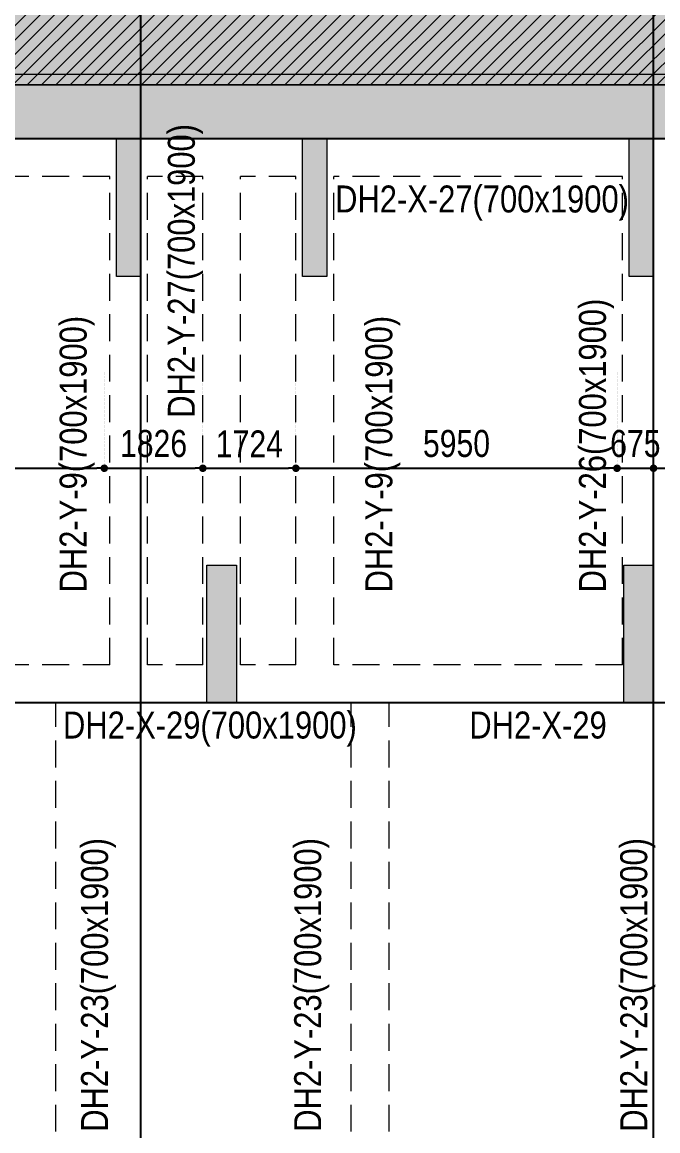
# Model space of a CAD drawing. Header units: millimetres. Extents: x 2356525 to 2927188, y -665534 to -417818.
# Drawn here: x 2761243 to 2773018, y -605666 to -585119 of the extents above; entities that cross this region are included whole.
import ezdxf
from ezdxf.enums import TextEntityAlignment as Align

# ---------------------------------------------------------------- set-up
doc = ezdxf.new("R2010")
doc.units = ezdxf.units.MM
doc.header["$LTSCALE"] = 200
doc.header["$MEASUREMENT"] = 0
for name, pattern in [('CHG_XX_Damsan_Ham 2$0$CHG_XX_Damsan_Ham 2$0$HIDDEN', [0.375, 0.25, -0.125]), ('CHG_XX_Luoi truc$0$MB_Luoi truc$0$Center101', [13, 10, -1, 1, -1]), ('DOT2', [0.125, 0, -0.125])]:
    doc.linetypes.add(name, pattern=pattern)
doc.layers.get('0').update_dxf_attribs({"lineweight": 9})
doc.layers.get('Defpoints').update_dxf_attribs({"color": 10, "lineweight": 0})
for name, color, linetype, lineweight in [('CHG_XX_Cot_Ham 2$0$NS-Pier-H2', 150, 'Continuous', 13), ('CHG_XX_Cot_Ham 2$0$NS-Pier-H2 @ 1', 150, 'Continuous', 13), ('CHG_XX_Cot_Ham 2$0$NS-Pier-H2 @ 150', 150, 'Continuous', 13), ("CHG_XX_Damsan_Ham 2$0$CHG_XX_Damsan_Ham 2$0$'S_General_Hidden_1 Thin", 1, 'CHG_XX_Damsan_Ham 2$0$CHG_XX_Damsan_Ham 2$0$HIDDEN', 18), ('CHG_XX_Damsan_Ham 2$0$CHG_XX_Damsan_Ham 2$0$DBAO', 3, 'Continuous', 13), ('CHG_XX_Damsan_Ham 2$0$CHG_XX_Damsan_Ham 2$0$HATCH', 154, 'Continuous', 9), ('CHG_XX_Damsan_Ham 2$0$CHG_XX_Damsan_Ham 2$0$mach ngung thi cong', 6, 'Continuous', 13), ('CHG_XX_Damsan_Ham 2$0$HATCH', 57, 'Continuous', 9), ('CHG_XX_Damsan_Ham 2$0$mach ngung thi cong', 6, 'Continuous', 13), ('DBAO', 90, 'Continuous', 13), ('TEXT P X', 1, 'Continuous', 9), ('TEXT P Y', 2, 'Continuous', 15)]:
    doc.layers.add(name, color=color, linetype=linetype, lineweight=lineweight)
for name, color, linetype in [("CHG_XX_Damsan_Ham 2$0$CHG_XX_Damsan_Ham 2$0$'S_General_Hatch_8", 8, 'Continuous'), ('CHG_XX_Luoi truc$0$Grid', 34, 'Continuous'), ('CHG_XX_Luoi truc$0$Grid Line', 251, 'CHG_XX_Luoi truc$0$MB_Luoi truc$0$Center101'), ('dim', 1, 'Continuous')]:
    doc.layers.add(name, color=color, linetype=linetype)
doc.styles.add('CHG_XX_Luoi truc$0$MB_Luoi truc$0$Grid A-F$0$VNI-HelveCB', font='')
doc.styles.add('MB_Luoi truc$0$Arial_C', font='arial.ttf', dxfattribs={"width": 0.8})
doc.styles.add('TTP-HelCon', font='')
doc.styles.get('CHG_XX_Luoi truc$0$MB_Luoi truc$0$Grid A-F$0$VNI-HelveCB').set_extended_font_data('VNI-Helve-Condense', bold=True)
doc.styles.get('TTP-HelCon').set_extended_font_data('VNI-Helve-Condense')
doc.dimstyles.new('200', dxfattribs={"dimscale": 200, "dimtxt": 2.5, "dimasz": 0.7, "dimexe": 0.0003, "dimexo": 0, "dimgap": 1, "dimtad": 1, "dimdec": 0, "dimzin": 12, "dimdsep": 46, "dimtxsty": 'MB_Luoi truc$0$Arial_C', "dimblk": 'MB_Luoi truc$0$_Dot', "dimcen": 0.5, "dimclrd": 256, "dimclre": 8, "dimclrt": 1, "dimadec": 0, "dimazin": 0, "dimtfac": 1, "dimtdec": 0, "dimtix": 1, "dimtmove": 2, "dimatfit": 3, "dimldrblk": 'MB_Luoi truc$0$HTT Arrow 30', "dimfxl": 1, "dimtolj": 1, "dimtzin": 0, "dimlwe": -1, "dimarcsym": 0})

# ---------------------------------------------------------------- blocks, each defined once
blk = doc.blocks.new('*U864')
at = {"layer": 'CHG_XX_Cot_Ham 2$0$NS-Pier-H2 @ 1'}
h = blk.add_hatch(color=256, dxfattribs=at)
h.dxf.hatch_style = 1
h.paths.add_polyline_path([(450, 0), (0, 0), (0, -2550), (450, -2550)])
at = {"layer": 'CHG_XX_Cot_Ham 2$0$NS-Pier-H2 @ 150'}
h = blk.add_hatch(color=256, dxfattribs=at)
h.dxf.hatch_style = 1
h.paths.add_polyline_path([(450, 0), (0, 0), (0, -2550), (450, -2550)])
blk = doc.blocks.new('CHG_XX_Cot_Ham 2$0$Block A_C450x2250')
at = {"layer": 'CHG_XX_Cot_Ham 2$0$NS-Pier-H2'}
blk.add_lwpolyline([(450, -2550), (0, -2550), (0, 0), (450, 0)], close=True, dxfattribs=at)
blk.add_blockref('*U864', (0, 0), dxfattribs=at)
blk = doc.blocks.new('*U867')
at = {"layer": 'CHG_XX_Cot_Ham 2$0$NS-Pier-H2 @ 1'}
h = blk.add_hatch(color=256, dxfattribs=at)
h.dxf.hatch_style = 1
h.paths.add_polyline_path([(550, 0), (0, 0), (0, -2550), (550, -2550)])
at = {"layer": 'CHG_XX_Cot_Ham 2$0$NS-Pier-H2 @ 150'}
h = blk.add_hatch(color=256, dxfattribs=at)
h.dxf.hatch_style = 1
h.paths.add_polyline_path([(550, 0), (0, 0), (0, -2550), (550, -2550)])
blk = doc.blocks.new('CHG_XX_Cot_Ham 2$0$550x2550')
at = {"layer": 'CHG_XX_Cot_Ham 2$0$NS-Pier-H2'}
blk.add_lwpolyline([(550, -2550), (0, -2550), (0, 0), (550, 0)], close=True, dxfattribs=at)
blk.add_blockref('*U867', (0, 0), dxfattribs=at)
blk = doc.blocks.new('*U835')
at = {"layer": 'CHG_XX_Luoi truc$0$Grid Line'}
blk.add_line((0, 0), (0, 608), dxfattribs=at)
at = {"layer": 'CHG_XX_Luoi truc$0$Grid', "lineweight": -2, "style": 'CHG_XX_Luoi truc$0$MB_Luoi truc$0$Grid A-F$0$VNI-HelveCB'}
for tag, p in [('GRIDSUB', (0, 617)), ('GRID', (0, -9))]:
    blk.add_attdef(tag, text='', height=5, dxfattribs=at).set_placement(p, align=Align.MIDDLE)
blk = doc.blocks.new('*U840')
at = {"layer": 'CHG_XX_Luoi truc$0$Grid Line'}
blk.add_line((0, 0), (0, 608), dxfattribs=at)
at = {"layer": 'CHG_XX_Luoi truc$0$Grid', "lineweight": -2, "style": 'CHG_XX_Luoi truc$0$MB_Luoi truc$0$Grid A-F$0$VNI-HelveCB'}
for tag, p in [('GRIDSUB', (0, 617)), ('GRID', (0, -9))]:
    blk.add_attdef(tag, text='', height=5, dxfattribs=at).set_placement(p, align=Align.MIDDLE)
blk = doc.blocks.new('*U837')
at = {"layer": 'CHG_XX_Luoi truc$0$Grid Line'}
blk.add_line((0, 0), (0, 438), dxfattribs=at)
at = {"layer": 'CHG_XX_Luoi truc$0$Grid', "lineweight": -2, "style": 'CHG_XX_Luoi truc$0$MB_Luoi truc$0$Grid A-F$0$VNI-HelveCB'}
for tag, p in [('GRIDSUB', (0, 447)), ('GRID', (0, -9))]:
    blk.add_attdef(tag, text='', height=5, dxfattribs=at).set_placement(p, align=Align.MIDDLE)
blk = doc.blocks.new('CHG_XX_Luoi truc')
at = {"layer": 'CHG_XX_Luoi truc$0$Grid', "xscale": 300, "yscale": 300, "zscale": 300}
for name, p in [('*U840', (61150, -12747)), ('*U835', (70650, -12747))]:
    blk.add_blockref(name, p, dxfattribs=at)
at = {"layer": 'CHG_XX_Luoi truc$0$Grid', "xscale": 300.0000000000013, "yscale": 300.0000000000013, "zscale": 300.0000000000013, "rotation": 90}
for p in [(110703, 22700), (110703, 12250)]:
    blk.add_blockref('*U837', p, dxfattribs=at)
blk = doc.blocks.new('CHG_XX_Cot_Ham 2')
at = {"layer": 'CHG_XX_Cot_Ham 2$0$NS-Pier-H2'}
h = blk.add_hatch(color=256, dxfattribs=at)
h.dxf.hatch_style = 1
h.paths.add_polyline_path([(99639.2, 163400), (-10900, 163400), (-10900, 85450), (-300, 85450), (-300, 84050), (32350, 84050), (32350, -9000), (103575.5, -9000), (106050, -6022), (106050, 158254.3)])
h.paths.add_polyline_path([(99533.7, 163100), (105750, 158110.4), (105750, 90450), (105650, 90450), (105750, 90450), (105750, 13850), (105750, 13722.3), (105750, -5913.6), (103434.7, -8700), (93599.8, -8700), (93299.8, -8700), (32650, -8700), (32650, 84350), (0, 84350), (0, 85750), (-10600, 85750), (-10600, 163100), (93600, 163100)], flags=16)
for name, p in [('CHG_XX_Luoi truc', (0, 0)), ('CHG_XX_Cot_Ham 2$0$Block A_C450x2250', (60700, 22700)), ('CHG_XX_Cot_Ham 2$0$Block A_C450x2250', (64150, 22700)), ('CHG_XX_Cot_Ham 2$0$Block A_C450x2250', (70200, 22700))]:
    blk.add_blockref(name, p, dxfattribs=at)
at = {"layer": 'Defpoints'}
for p in [(62376, 14800), (70100, 14800)]:
    blk.add_blockref('CHG_XX_Cot_Ham 2$0$550x2550', p, dxfattribs=at)
blk = doc.blocks.new('MB_Luoi truc$0$_Dot')
at = {"color": 0, "linetype": 'ByBlock', "lineweight": -2}
blk.add_line((-0.5, 0), (-1, 0), dxfattribs=at)
at = {"color": 0, "linetype": 'ByBlock', "const_width": 0.5}
blk.add_lwpolyline([(-0.25, 0, 1), (0.25, 0, 1)], format="xyb", close=True, dxfattribs=at)
blk = doc.blocks.new('*D153')
at = {"layer": 'Defpoints', "color": 0, "transparency": 16777216}
for p in [(2762764, -591607), (2756939, -591760), (2762764, -593386)]:
    blk.add_point(p, dxfattribs=at)
at = {"layer": 'dim', "color": 8, "linetype": 'DOT2', "transparency": 16777216}
for p, q in [((2762764, -591607), (2762764, -593386)), ((2756939, -591760), (2756939, -593386))]:
    blk.add_line(p, q, dxfattribs=at)
at = {"layer": 'dim', "lineweight": -2, "transparency": 16777216}
blk.add_line((2757079, -593386), (2762624, -593386), dxfattribs=at)
at = {"layer": 'dim', "lineweight": -2, "transparency": 16777216, "xscale": 140, "yscale": 140, "zscale": 140, "rotation": 180}
blk.add_blockref('MB_Luoi truc$0$_Dot', (2756939, -593386), dxfattribs=at)
at = {"layer": 'dim', "lineweight": -2, "transparency": 16777216, "xscale": 140, "yscale": 140, "zscale": 140}
blk.add_blockref('MB_Luoi truc$0$_Dot', (2762764, -593386), dxfattribs=at)
at = {"layer": 'dim', "color": 1, "transparency": 16777216, "insert": (2759852, -592930), "char_height": 500, "attachment_point": 5, "style": 'MB_Luoi truc$0$Arial_C'}
blk.add_mtext('\\A1;5825', dxfattribs=at)
blk = doc.blocks.new('MB_Luoi truc$0$HTT Arrow 30')
blk.add_hatch(color=256).paths.add_polyline_path([(-2.5, 0.375), (-2.5, -0.375), (0, 0)])
at = {"color": 0, "linetype": 'ByBlock', "lineweight": -2}
for p, q in [((0, 0), (-2.5, 0.375)), ((-2.5, -0.375), (-2.5, 0.375)), ((0, 0), (-2.5, -0.375))]:
    blk.add_line(p, q, dxfattribs=at)
blk = doc.blocks.new('*D154')
at = {"layer": 'Defpoints', "color": 0, "transparency": 16777216}
for p in [(2762764, -591607), (2764590, -591607), (2764590, -593386)]:
    blk.add_point(p, dxfattribs=at)
at = {"layer": 'dim', "color": 8, "linetype": 'DOT2', "transparency": 16777216}
for p, q in [((2762764, -591607), (2762764, -593386)), ((2764590, -591607), (2764590, -593386))]:
    blk.add_line(p, q, dxfattribs=at)
at = {"layer": 'dim', "lineweight": -2, "transparency": 16777216}
blk.add_line((2762904, -593386), (2764450, -593386), dxfattribs=at)
at = {"layer": 'dim', "lineweight": -2, "transparency": 16777216, "xscale": 140, "yscale": 140, "zscale": 140, "rotation": 180}
blk.add_blockref('MB_Luoi truc$0$_Dot', (2762764, -593386), dxfattribs=at)
at = {"layer": 'dim', "lineweight": -2, "transparency": 16777216, "xscale": 140, "yscale": 140, "zscale": 140}
blk.add_blockref('MB_Luoi truc$0$_Dot', (2764590, -593386), dxfattribs=at)
at = {"layer": 'dim', "color": 1, "transparency": 16777216, "insert": (2763677, -592930), "char_height": 500, "attachment_point": 5, "style": 'MB_Luoi truc$0$Arial_C'}
blk.add_mtext('\\A1;1826', dxfattribs=at)
blk = doc.blocks.new('*D155')
at = {"layer": 'Defpoints', "color": 0, "transparency": 16777216}
for p in [(2764590, -591607), (2766314, -591607), (2766314, -593386)]:
    blk.add_point(p, dxfattribs=at)
at = {"layer": 'dim', "color": 8, "linetype": 'DOT2', "transparency": 16777216}
for p, q in [((2764590, -591607), (2764590, -593386)), ((2766314, -591607), (2766314, -593386))]:
    blk.add_line(p, q, dxfattribs=at)
at = {"layer": 'dim', "lineweight": -2, "transparency": 16777216}
blk.add_line((2764730, -593386), (2766174, -593386), dxfattribs=at)
at = {"layer": 'dim', "lineweight": -2, "transparency": 16777216, "xscale": 140, "yscale": 140, "zscale": 140, "rotation": 180}
blk.add_blockref('MB_Luoi truc$0$_Dot', (2764590, -593386), dxfattribs=at)
at = {"layer": 'dim', "lineweight": -2, "transparency": 16777216, "xscale": 140, "yscale": 140, "zscale": 140}
blk.add_blockref('MB_Luoi truc$0$_Dot', (2766314, -593386), dxfattribs=at)
at = {"layer": 'dim', "color": 1, "transparency": 16777216, "insert": (2765452, -592935), "char_height": 500, "attachment_point": 5, "style": 'MB_Luoi truc$0$Arial_C'}
blk.add_mtext('\\A1;1724', dxfattribs=at)
blk = doc.blocks.new('*D156')
at = {"layer": 'Defpoints', "color": 0, "transparency": 16777216}
for p in [(2766314, -591607), (2772264, -591607), (2772264, -593386)]:
    blk.add_point(p, dxfattribs=at)
at = {"layer": 'dim', "color": 8, "linetype": 'DOT2', "transparency": 16777216}
for p, q in [((2766314, -591607), (2766314, -593386)), ((2772264, -591607), (2772264, -593386))]:
    blk.add_line(p, q, dxfattribs=at)
at = {"layer": 'dim', "lineweight": -2, "transparency": 16777216}
blk.add_line((2766454, -593386), (2772124, -593386), dxfattribs=at)
at = {"layer": 'dim', "lineweight": -2, "transparency": 16777216, "xscale": 140, "yscale": 140, "zscale": 140, "rotation": 180}
blk.add_blockref('MB_Luoi truc$0$_Dot', (2766314, -593386), dxfattribs=at)
at = {"layer": 'dim', "lineweight": -2, "transparency": 16777216, "xscale": 140, "yscale": 140, "zscale": 140}
blk.add_blockref('MB_Luoi truc$0$_Dot', (2772264, -593386), dxfattribs=at)
at = {"layer": 'dim', "color": 1, "transparency": 16777216, "insert": (2769289, -592930), "char_height": 500, "attachment_point": 5, "style": 'MB_Luoi truc$0$Arial_C'}
blk.add_mtext('\\A1;5950', dxfattribs=at)
blk = doc.blocks.new('*D157')
at = {"layer": 'Defpoints', "color": 0, "transparency": 16777216}
for p in [(2772264, -591607), (2772939, -591607), (2772939, -593386)]:
    blk.add_point(p, dxfattribs=at)
at = {"layer": 'dim', "color": 8, "linetype": 'DOT2', "transparency": 16777216}
for p, q in [((2772264, -591607), (2772264, -593386)), ((2772939, -591607), (2772939, -593386))]:
    blk.add_line(p, q, dxfattribs=at)
at = {"layer": 'dim', "lineweight": -2, "transparency": 16777216}
for p, q in [((2772124, -593386), (2771984, -593386)), ((2772264, -593386), (2772939, -593386)), ((2773079, -593386), (2773219, -593386))]:
    blk.add_line(p, q, dxfattribs=at)
at = {"layer": 'dim', "lineweight": -2, "transparency": 16777216, "xscale": 140, "yscale": 140, "zscale": 140}
blk.add_blockref('MB_Luoi truc$0$_Dot', (2772264, -593386), dxfattribs=at)
at = {"layer": 'dim', "lineweight": -2, "transparency": 16777216, "xscale": 140, "yscale": 140, "zscale": 140, "rotation": 180}
blk.add_blockref('MB_Luoi truc$0$_Dot', (2772939, -593386), dxfattribs=at)
at = {"layer": 'dim', "color": 1, "transparency": 16777216, "insert": (2772602, -592930), "char_height": 500, "attachment_point": 5, "style": 'MB_Luoi truc$0$Arial_C'}
blk.add_mtext('\\A1;675', dxfattribs=at)
blk = doc.blocks.new('CHG_XX_Damsan_Ham 2', base_point=(3089256, -609981))
at = {"layer": "CHG_XX_Damsan_Ham 2$0$CHG_XX_Damsan_Ham 2$0$'S_General_Hatch_8"}
h = blk.add_hatch(dxfattribs=at)
h.set_pattern_fill('CROSS', color=256, scale=2000)
edge = h.paths.add_edge_path()
edge.add_line((76750, 42625), (76750, 65250))
edge.add_line((76750, 65250), (76750, 65850))
edge.add_line((76750, 65850), (77900, 65850))
edge.add_line((77900, 65850), (77900, 89350))
edge.add_line((77900, 89350), (76850, 89350))
edge.add_line((76850, 89350), (76850, 90650))
edge.add_line((76850, 90650), (76852, 131950))
edge.add_line((76852, 131950), (51950, 131950))
edge.add_line((51950, 131950), (51950, 130600))
edge.add_line((51950, 130600), (22700, 130600))
edge.add_line((22700, 130600), (22700, 84050))
edge.add_line((22700, 84050), (32350, 84050))
edge.add_line((32350, 84050), (32350, 22700))
edge.add_line((32350, 22700), (76500, 22700))
edge.add_line((76500, 22700), (76500, 23518))
edge.add_line((76500, 23518), (76750, 23518))
edge.add_line((76750, 23518), (76750, 42625))
edge.add_line((76750, 42625), (76750, 43198))
at = {"layer": 'CHG_XX_Damsan_Ham 2$0$CHG_XX_Damsan_Ham 2$0$HATCH'}
h = blk.add_hatch(dxfattribs=at)
h.set_pattern_fill('ANSI31', color=256, scale=1500)
h.set_pattern_definition([(45, (-2702289.21, 609981.01), (-132.582521, 132.582521), [])])
h.paths.add_polyline_path([(32350, 25700), (73852, 25700), (73852, 127600), (25700, 127600), (25700, 84350), (23700, 84350), (23700, 129600), (75851, 129600), (75851, 23700), (32350, 23700)])
at = {"layer": "CHG_XX_Damsan_Ham 2$0$CHG_XX_Damsan_Ham 2$0$'S_General_Hidden_1 Thin", "ltscale": 10}
for p, q in [((60700, 22700), (55150, 22700)), ((62301, 22700), (61150, 22700)), ((70075, 22700), (63001, 22700)), ((60575, 22000), (55150, 22000)), ((60575, 12950), (60575, 22000)), ((62301, 22000), (61275, 22000)), ((61275, 12950), (61275, 22000)), ((62301, 12950), (62301, 22000)), ((64025, 22000), (63001, 22000)), ((63001, 12950), (63001, 22000)), ((64025, 12950), (64025, 22000)), ((70075, 22000), (64725, 22000)), ((64725, 12950), (64725, 22000)), ((70075, 12950), (70075, 22000)), ((60575, 12950), (55150, 12950)), ((62301, 12950), (61275, 12950)), ((64025, 12950), (63001, 12950)), ((70075, 12950), (64725, 12950)), ((65050, 12250), (59575, 12250)), ((59575, 1300), (59575, 12250)), ((65050, 1300), (65050, 12250)), ((71225, 12250), (65750, 12250)), ((65750, 1300), (65750, 12250))]:
    blk.add_line(p, q, dxfattribs=at)
blk.add_lwpolyline([(32350, 22700), (76597, 22700), (76750, 24350), (76750, 32950), (76750, 40700), (76750, 65850), (77900, 65850)], dxfattribs=at)
at = {"layer": 'CHG_XX_Damsan_Ham 2$0$CHG_XX_Damsan_Ham 2$0$HATCH'}
blk.add_lwpolyline([(32350, 25700), (73852, 25700), (73852, 127600), (25700, 127600), (25700, 84350), (23700, 84350), (23700, 129600), (75851, 129600), (75851, 23700), (32350, 23700), (32350, 25700)], dxfattribs=at)
at = {"layer": 'CHG_XX_Damsan_Ham 2$0$CHG_XX_Damsan_Ham 2$0$mach ngung thi cong'}
blk.add_lwpolyline([(38000, 23700), (75851, 23700), (75851, 50950), (99650, 50950), (99650, -100), (38000, -100)], close=True, dxfattribs=at)
at = {"layer": 'CHG_XX_Damsan_Ham 2$0$mach ngung thi cong'}
blk.add_lwpolyline([(38000, 23900), (75549, 23900), (75549, 50950), (99650, 50950), (99650, -100), (38000, -100)], close=True, dxfattribs=at)
at = {"layer": 'CHG_XX_Damsan_Ham 2$0$CHG_XX_Damsan_Ham 2$0$DBAO'}
blk.add_blockref('CHG_XX_Cot_Ham 2', (0, 0), dxfattribs=at)
at = {"layer": 'CHG_XX_Damsan_Ham 2$0$HATCH'}
blk.add_blockref('CHG_XX_Cot_Ham 2', (0, 0), dxfattribs=at)

msp = doc.modelspace()

# ---------------------------------------------------------------- block references
msp.add_blockref('CHG_XX_Damsan_Ham 2', (5791545.2, -1219962))
at = {"layer": 'DBAO'}
msp.add_blockref('CHG_XX_Cot_Ham 2', (2702289.2, -609981), dxfattribs=at)

# ---------------------------------------------------------------- texts
at = {"layer": 'TEXT P X', "style": 'TTP-HelCon'}
for s, p in [('DH2-X-27(700x1900)', (2767040.8, -588645.5)), ('DH2-X-29(700x1900)', (2761999.8, -598394.7)), ('DH2-X-29', (2769526.9, -598394.7))]:
    msp.add_text(s, height=500, dxfattribs=at).set_placement(p)
at = {"layer": 'TEXT P Y', "style": 'TTP-HelCon'}
for s, p in [('DH2-Y-27(700x1900)', (2764441.4, -592449.1)), ('DH2-Y-26(700x1900)', (2772057.7, -595686.4)), ('DH2-Y-9(700x1900)', (2762437.6, -595686.4)), ('DH2-Y-9(700x1900)', (2768100.5, -595686.4)), ('DH2-Y-23(700x1900)', (2762833.9, -605682.1)), ('DH2-Y-23(700x1900)', (2766782, -605682.1)), ('DH2-Y-23(700x1900)', (2772822.3, -605682.1))]:
    msp.add_text(s, height=500, rotation=90, dxfattribs=at).set_placement(p)

# ---------------------------------------------------------------- dimensions: what is measured, and where the dimension line sits
at = {"layer": 'dim'}
for base, p1, p2, picture, middle in [((2762764.2, -593385.7), (2756939.2, -591759.6), (2762764.2, -591606.6), '*D153', (2759851.7, -592930.4)), ((2764590.2, -593385.7), (2762764.2, -591606.6), (2764590.2, -591606.6), '*D154', (2763677.2, -592930.4)), ((2766314.2, -593385.7), (2764590.2, -591606.6), (2766314.2, -591606.6), '*D155', (2765452.2, -592934.7)), ((2772264.2, -593385.7), (2766314.2, -591606.6), (2772264.2, -591606.6), '*D156', (2769289.2, -592930.4)), ((2772939.2, -593385.7), (2772264.2, -591606.6), (2772939.2, -591606.6), '*D157', (2772601.7, -592930.4))]:
    dim = msp.add_linear_dim(base=base, p1=p1, p2=p2, dimstyle='200', dxfattribs=at)
    dim.commit()
    dim.dimension.update_dxf_attribs({"geometry": picture, "text_midpoint": middle})

doc.saveas('drawing.dxf')
